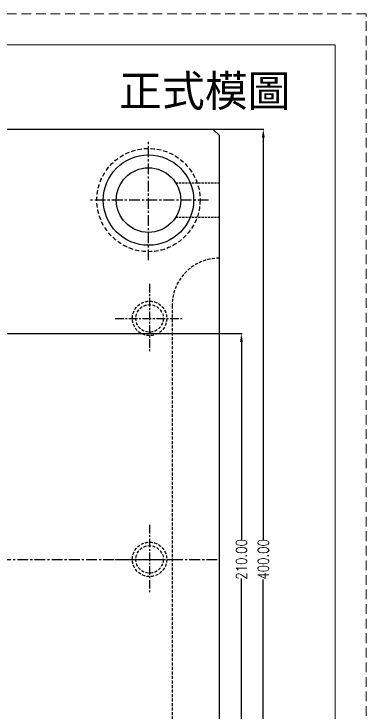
# Model space of a CAD drawing. Header units: millimetres. Extents: x 29875 to 31218, y -21313 to -20364.
# Drawn here: x 31054 to 31217.8, y -20688.2 to -20363.7 of the extents above; entities that cross this region are included whole.
import ezdxf

# ---------------------------------------------------------------- set-up
doc = ezdxf.new("R2010")
doc.units = ezdxf.units.MM
doc.header["$LTSCALE"] = 8
for name, pattern in [('CENTER', [2, 1.25, -0.25, 0.25, -0.25]), ('DASHED', [0.75, 0.5, -0.25]), ('HIDDEN', [0.375, 0.25, -0.125])]:
    doc.linetypes.add(name, pattern=pattern)
doc.layers.get('DEFPOINTS').update_dxf_attribs({"color": 6})
for name, color, linetype in [('A', 7, 'Continuous'), ('cen', 1, 'CENTER'), ('CL', 1, 'Continuous'), ('hidden', 4, 'HIDDEN')]:
    doc.layers.add(name, color=color, linetype=linetype)
doc.layers.add('dim', color=3, linetype='Continuous', lineweight=15)
doc.layers.add('MBOM-ASSIS-LAYER', color=71, linetype='Continuous', lineweight=9)
doc.styles.get("Standard").update_dxf_attribs({"font": 'txt.shx', "width": 0.8, "bigfont": 'chineset.shx'})
doc.styles.add('style1', font='mingliu.ttc', dxfattribs={"width": 0.75})
doc.dimstyles.new('ISO-25', dxfattribs={"dimtxt": 5, "dimasz": 4, "dimexe": 0.3, "dimexo": 0.3, "dimtad": 0, "dimzin": 1, "dimdsep": 46, "dimtxsty": 'Standard', "dimcen": 0, "dimclrd": 3, "dimclre": 3, "dimclrt": 3, "dimazin": 0, "dimtfac": 1, "dimtofl": 0, "dimtmove": 0, "dimatfit": 0, "dimfxl": 0, "dimarcsym": 0})

# ---------------------------------------------------------------- blocks, each defined once
blk = doc.blocks.new('*D27092')
at = {"layer": 'DEFPOINTS', "color": 0}
for p in [(31146.55, -20417.24), (31169.98, -20417.24), (31146.55, -20817.24)]:
    blk.add_point(p, dxfattribs=at)
at = {"layer": 'dim', "color": 3, "lineweight": -2}
for p, q in [((31146.85, -20417.24), (31170.28, -20417.24)), ((31169.98, -20421.24), (31169.98, -20607.95)), ((31169.98, -20813.24), (31169.98, -20626.53)), ((31146.85, -20817.24), (31170.28, -20817.24))]:
    blk.add_line(p, q, dxfattribs=at)
at = {"layer": 'dim', "color": 3}
for points in [[(31170.65, -20421.24), (31169.32, -20421.24), (31169.98, -20417.24)], [(31169.32, -20813.24), (31170.65, -20813.24), (31169.98, -20817.24)]]:
    blk.add_solid(points, dxfattribs=at)
at = {"layer": 'dim', "color": 3, "insert": (31169.98, -20617.24), "char_height": 5, "attachment_point": 5, "rotation": 90}
blk.add_mtext('400.00', dxfattribs=at)
blk = doc.blocks.new('*D27094')
at = {"layer": 'DEFPOINTS', "color": 0}
for p in [(31040.55, -20512.24), (31040.55, -20722.24), (31159.79, -20722.24)]:
    blk.add_point(p, dxfattribs=at)
at = {"layer": 'dim', "color": 3, "lineweight": -2}
for p, q in [((31040.85, -20512.24), (31160.09, -20512.24)), ((31159.79, -20516.24), (31159.79, -20608.28)), ((31159.79, -20718.24), (31159.79, -20626.2)), ((31040.85, -20722.24), (31160.09, -20722.24))]:
    blk.add_line(p, q, dxfattribs=at)
at = {"layer": 'dim', "color": 3}
for points in [[(31160.46, -20516.24), (31159.13, -20516.24), (31159.79, -20512.24)], [(31159.13, -20718.24), (31160.46, -20718.24), (31159.79, -20722.24)]]:
    blk.add_solid(points, dxfattribs=at)
at = {"layer": 'dim', "color": 3, "insert": (31159.79, -20617.24), "char_height": 5, "attachment_point": 5, "rotation": 90}
blk.add_mtext('210.00', dxfattribs=at)
blk = doc.blocks.new('20100617.142056')
at = {"layer": 'MBOM-ASSIS-LAYER', "linetype": 'DASHED'}
for p, q in [((0, 841), (-1189, 841)), ((0, 0), (0, 841))]:
    blk.add_line(p, q, dxfattribs=at)
at = {"layer": 'MBOM-ASSIS-LAYER'}
for p, q in [((-12.7, 828.3), (-1176.3, 828.3)), ((-12.7, 12.7), (-12.7, 828.3))]:
    blk.add_line(p, q, dxfattribs=at)

msp = doc.modelspace()

# ---------------------------------------------------------------- linework, layer by layer
for p, q in [((30802.553, -20417.239), (31146.553, -20417.239)), ((31146.553, -20417.239), (31149.553, -20420.239)), ((31149.553, -20814.239), (31149.553, -20420.239))]:
    msp.add_line(p, q)
at = {"color": 8, "linetype": 'HIDDEN', "ltscale": 0.5}
for p, q in [((31129.241, -20442.239), (31149.553, -20442.239)), ((31129.241, -20458.239), (31149.553, -20458.239))]:
    msp.add_line(p, q, dxfattribs=at)
at = {"color": 8, "linetype": 'CENTER', "ltscale": 0.4}
for p, q in [((31117.053, -20489.239), (31117.053, -20521.239)), ((31101.053, -20505.239), (31133.053, -20505.239)), ((31117.053, -20601.239), (31117.053, -20633.239)), ((31101.053, -20617.239), (31133.053, -20617.239))]:
    msp.add_line(p, q, dxfattribs=at)
at = {"color": 8, "linetype": 'HIDDEN', "ltscale": 0.7}
msp.add_line((31127.553, -20499.239), (31127.553, -20735.239), dxfattribs=at)
for radius in [21, 15]:
    msp.add_circle((31116.553, -20450.239), radius)
for centre, radius in [((31117.053, -20505.239), 8), ((31117.053, -20505.239), 6.4), ((31117.053, -20617.239), 8), ((31117.053, -20617.239), 6.4)]:
    msp.add_circle(centre, radius, dxfattribs=at)
msp.add_arc((31149.553, -20499.239), 22, 90, 180, dxfattribs=at)
at = {"layer": 'cen', "ltscale": 0.5}
for p, q in [((31116.553, -20478.239), (31116.553, -20422.239)), ((31144.553, -20450.239), (31088.553, -20450.239))]:
    msp.add_line(p, q, dxfattribs=at)
at = {"layer": 'CL', "color": 7, "linetype": 'CENTER', "ltscale": 0.5}
msp.add_line((30799.553, -20617.239), (31149.553, -20617.239), dxfattribs=at)
at = {"layer": 'hidden'}
msp.add_circle((31116.553, -20450.239), 24, dxfattribs=at)

# ---------------------------------------------------------------- block references
at = {"layer": 'MBOM-ASSIS-LAYER', "xscale": 1.128931574008096, "yscale": 1.128931574008096, "zscale": 1.128931574008096}
msp.add_blockref('20100617.142056', (31217.782, -21313.157), dxfattribs=at)

# ---------------------------------------------------------------- texts
at = {"layer": 'A', "color": 6, "style": 'style1'}
msp.add_text('正式模圖', height=14.6054, dxfattribs=at).set_placement((31102.907, -20406.781))

# ---------------------------------------------------------------- dimensions: what is measured, and where the dimension line sits
at = {"layer": 'dim'}
dim = msp.add_linear_dim(base=(31169.983, -20417.239), p1=(31146.553, -20817.239), p2=(31146.553, -20417.239), angle=90, dimstyle='ISO-25', dxfattribs=at)
dim.commit()
dim.dimension.update_dxf_attribs({"geometry": '*D27092', "text_midpoint": (31169.983, -20617.239), "dimtype": 160})
dim = msp.add_linear_dim(base=(31159.793, -20722.239), p1=(31040.553, -20512.239), p2=(31040.553, -20722.239), angle=90, dimstyle='ISO-25', dxfattribs=at)
dim.commit()
dim.dimension.update_dxf_attribs({"geometry": '*D27094', "text_midpoint": (31159.793, -20617.239)})

doc.saveas('drawing.dxf')
